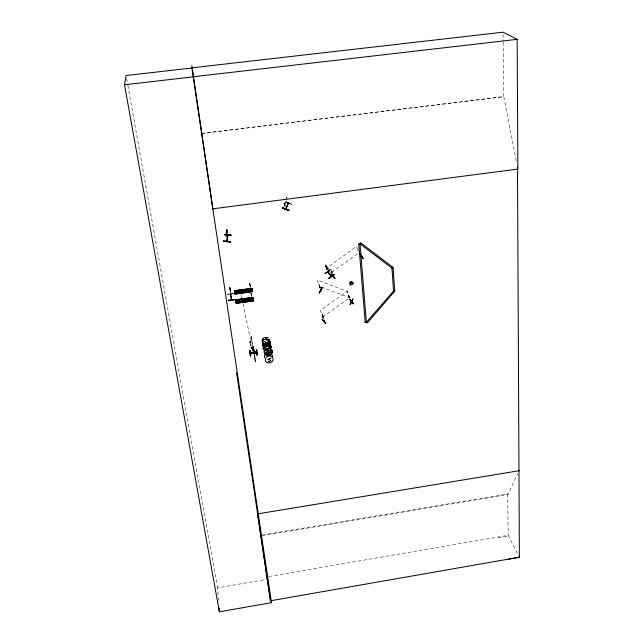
<?xml version="1.0" encoding="UTF-8"?>
<svg xmlns="http://www.w3.org/2000/svg" width="644" height="644" viewBox="0 0 644 644"><rect width="100%" height="100%" fill="white"/><g stroke="black" fill="none" stroke-linecap="round" stroke-linejoin="round"><path stroke-width="0.48" stroke-dasharray="3.22 2.42" d="M262.366 341.36L262.833 341.022M262.358 342.882L262.382 341.972M263.871 339.67A3.92 3.518 -11.6 0 0 264.66 345.715A3.92 3.518 -11.6 0 0 270.086 341.851A3.92 3.518 -11.6 0 0 263.871 339.67L262.43 341.505M263.154 344.798L262.301 343.043L262.567 341.401M262.704 344.983L263.05 343.059A3.872 3.47 -11.6 0 1 268.983 341.417A3.872 3.47 -11.6 0 1 268.902 346.947M262.776 343.92L262.76 344.838L262.422 343.188M262.672 341.457L262.961 341.489M262.985 347.897L263.211 349.7M263.452 348.646L263.895 346.577L263.782 347.019M270.504 344.025L271.245 347.333A3.904 3.494 -11.7 0 0 266.922 344.435A3.904 3.494 -11.7 0 0 263.517 348.468L263.533 347.575M263.581 346.705L263.798 347.188L263.951 346.762M268.17 340.346L268.25 340.773M268.765 340.773C269.925 339.638 267.63 339.976 268.773 340.757M269.168 340.08L269.079 340.845L268.274 340.716M269.385 346.214L269.425 345.78M269.804 346.303L270.078 345.587M269.788 343.807L270.069 342.053A3.864 3.462 -11.6 0 0 263.951 339.927A3.864 3.462 -11.6 0 0 264.724 345.876A3.864 3.462 -11.6 0 0 270.069 342.069L270.44 343.695M270.061 342.962L269.876 341.006L268.596 339.525M270.496 345.876L270.174 346.488L269.49 346.279M270.488 344.91L269.715 342.077L270.198 342.858M270.931 346.553L270.947 345.619L270.939 346.633M272.364 355.118L272.283 356.18A3.888 3.462 -11.8 0 0 272.299 355.295L272.493 356.132L271.953 355.351M226.881 232.975L226.921 231.373M226.165 233.989L226.261 232.734M284.954 203.472L285.244 202.908M226.495 232.991L226.551 231.067L226.527 234.311L226.567 230.311L226.141 233.394M250.725 342.721L251.168 347.462L250.379 342.769M251.16 341.465C250.089 339.968 248.544 343.002 250.403 343.075C252.263 342.689 251.12 341.215 249.647 341.666M249.767 342.833L251.329 342.616M253.994 349.289L253.736 349.048M253.181 346.408L253.728 349.129L253.519 346.577M226.398 230.037L226.245 232.782L226.688 230.053M226.004 234.086L226.616 229.312L227.437 233.804M252.311 348.066L252.939 347.977L253.494 351.101M285.131 205.001L284.543 204.977L284.117 202.353M253.656 348.807L253.961 350.843M263.364 344.918L263.09 346.858C262.712 343.968 266.004 341.811 268.588 342.93L267.582 342.616M262.969 347.889C263.549 343.952 270.11 343.598 270.713 347.68M263.517 347.615L263.831 346.738M268.137 340.378L268.556 340M269.828 343.751L270.11 342.849M270.214 345.764L270.544 344.806M270.657 347.543L270.939 346.569M252.376 348.058L253.012 351.286M252.979 348.412L252.496 348.493M226.632 229.401C227.284 227.694 227.131 235.02 227.163 230.858M226.704 229.409L226.833 228.95L227.517 233.233M285.131 207.151L284.093 202.989L285.26 205.79M286.202 198.272L286.652 197.821M284.302 203.069L283.851 203.52M286.757 201.411L284.584 205.074M261.617 535.8L507.995 494.495L517.639 473.485M320.132 288.504L318.603 283.883L320.422 287.627M320.326 287.82L319.118 284.084M349.273 297.914L348.219 295.033L349.773 298.108M266.061 347.889A3.936 3.526 -11.6 0 1 263.018 343.107L263.557 342.278M263.38 344.999L265.545 342.922M264.314 345.917L263.766 346.923M269.619 347.116A3.904 3.486 -11.7 0 0 263.629 348.734L264.877 347.237L264.145 347.929M263.613 348.742L264.161 347.905M264.732 347.905L264.161 348.758A3.985 3.558 -11.7 0 1 265.457 347.245L264.7 347.929M269.273 344.596L269.828 343.759M269.393 345.796L270.319 345.546M269.659 345.796L269.772 345.554M269.699 346.553L270.158 345.627M270.238 346.19L270.271 345.659M286.491 197.467L286.129 197.901L286.564 197.491L287.2 199.238M263.525 342.294L264.273 341.61M268.951 340.692L269.095 340.185M264.29 345.933L265.038 345.24M262.205 342.181C264.024 346.327 271.309 343.582 269.482 339.259M268.564 345.256L269.305 344.58M269.731 346.536L268.991 347.221A3.936 3.526 -11.6 0 0 269.329 341.779A3.936 3.526 -11.6 0 0 263.364 342.656A3.936 3.526 -11.6 0 0 265.103 347.776L263.485 346.705M269.578 346.045L270.222 346.094M266.053 352.888L265.304 353.572A3.953 3.518 -11.8 0 1 270.85 352.759L268.975 352.107M269.9 350.312L268.282 351.463L266.286 351.761M269.788 350.883L270.536 350.199M269.554 352.791L270.287 352.115M327.16 269.884L325.228 265.03L325.582 265.256M325.228 265.03L328.335 268.773L326.524 266.576L328.207 269.417L327.635 268.009M326.983 270.013L325.389 265.457L326.959 269.554M326.371 266.254L326.073 265.505L327.184 267.123M326.089 267.01L326.79 268.25M326.709 268.282L328.939 271.124M327.506 267.824L327.08 266.874M331.724 272.267L358.627 252.955M322.708 317.017L348.243 298.84M358.273 250.049L357.806 250.379L358.402 250.21M284.857 203.504L285.477 203.061M326.283 266.648L325.928 266.415L328.142 269.216M326.194 266.64L327.796 268.58M326.798 268.411L327.49 269.659M326.878 266.841C329.978 271.784 325.325 264.362 327.104 267.727M323.996 318.885C323.063 313.789 320.43 311.76 323.216 318.273M321.903 314.53L322.362 314.208M263.493 337.947C265.376 336.571 268.459 337.037 269.482 339.251M264.394 337.472L262.237 339.444L262.205 342.173M268.846 340.644L269.039 340.104M269.055 340.789L268.645 340.901M267.292 343.944L268.178 343.461M270.15 346.424L270.464 345.748M263.581 348.565L263.332 347.68M269.586 350.537L266.552 350.545A3.888 3.47 -11.8 0 1 270.408 350.924A3.864 3.445 -11.8 0 0 266.568 350.553L268.596 350.32L270.48 350.98M265.561 342.994L266.544 342.656M269.723 345.49L270.19 345.482M498.263 537.692L508.486 535.872M269.103 576.461L508.172 535.269L518.484 555.442M218.541 600.82L217.567 587.843L266.085 579.463M262.913 534.923L507.681 493.916L507.995 494.495M254.67 357.645L254.887 358.587L253.994 352.791M255.161 360.068L255.41 361.88L254.066 352.783M255.225 360.278L255.201 360.696L254.412 355.448L254.927 359.183L254.823 358.088M255.241 360.97L255.338 361.888M251.224 294.147L251.756 296.119M250.935 293.125L251.619 296.385M251.152 294.501L251.466 295.371M249.631 283.497L249.961 284.35L249.759 283.408M250.516 286.991L249.792 283.94L250.379 287.007M230.319 291.072L229.819 287.031L230.568 292.4M229.972 288.061L230.077 288.762L229.868 287.361M249.767 283.481L250.387 287.329M249.92 285.461L250.226 286.314M230.302 290.975L230.109 289.035M230.455 291.845L230.109 289.043M251.289 348.984L251.031 347.188L251.458 348.959M254.219 353.878L254.452 355.697L254.436 353.846M255.121 358.104L254.605 354.208M251.281 347.583L251.031 347.188M252.504 348.557L252.488 347.543L252.714 347.889M251.16 348.098L253.511 347.897L251.192 348.324M201.701 133.372L503.785 96.552L516.746 163.19M201.725 133.574L504.027 96.721M253.969 348.758L254.179 350.811M226.769 229.9L227.541 235.728M253.704 349.016L253.486 346.319L254.316 352.944M265.867 351.463L266.866 351.664A3.904 3.494 -11.7 0 0 270.496 350.28M267.968 344.459L269.86 345.12M268.395 346.44L271.027 347.752A3.985 3.558 -11.7 0 0 266.358 346.754M264.676 345.812A3.92 3.518 -11.6 0 0 270.102 341.948A3.92 3.518 -11.6 0 0 263.895 339.766A3.92 3.518 -11.6 0 0 264.676 345.812L265.674 346.037M267.759 346.464L269.627 347.116M266.761 338.889L269.361 340.193M267.18 340.829L269.063 341.481A3.936 3.526 -11.6 0 1 268.967 347.108M327.418 268.379L326.677 267.783L327.176 267.92M327.595 268.524L328.021 268.669L326.009 266.069L327.53 268.653M321.356 287.079L349.805 297.761M348.122 295.218L348.629 295.411M318.514 284.076L319.03 284.27M263.807 345.385L264.7 345.828M268.58 342.833L269.482 343.357M253.003 347.969L253.438 351.23M263.847 345.401L262.567 343.944M269.466 343.276L270.206 344.001M269.82 345.095L270.593 345.764M269.248 345.385L270.448 346.794M269.023 341.465L269.788 342.125M327.047 267.767L326.556 267.244L327.329 268.596M325.502 265.248L326.363 266.366M325.212 265.586L325.542 266.004M327.53 267.759L328.231 268.773M262.969 345.9L263.557 346.762M270.19 343.92L270.713 344.798M270.391 345.643L271.374 347.494M327.965 270.053L326.073 265.505M358.185 249.856L356.502 246.507L329.221 266.133L329.937 267.888M350.03 298.011L347.1 291.281L317.202 280.068L320.229 288.311M349.869 297.922L347.068 291.346L320.374 310.344L323.087 318.12M348.219 295.033L349.442 298.18M331.555 270.367L332.739 273.112M331.209 270.858L331.918 272.581M331.435 271.559L332.143 273.281M329.422 271.011L330.348 273.072M327.901 268.419L328.231 269.2M327.152 268.025L327.716 269.442M325.985 266.375L326.838 268.459M325.284 264.99L327.136 269.425M284.093 202.989L285.051 205.71M283.923 203.214L285.018 206.33M322.242 314.055L323.876 318.724M262.43 343.18L262.68 344.049M262.704 344.991L263.074 346.013M263.074 346.778L263.348 347.752M264.475 356.277L264.732 357.17A3.953 3.518 -11.8 0 1 264.531 355.399M270.697 344.725L270.971 345.699M249.8 283.94L249.953 284.873M269.627 340.129A3.84 3.445 -11.5 0 1 264.322 343.912A3.84 3.445 -11.5 0 1 263.549 337.995A3.84 3.445 -11.5 0 1 269.627 340.129A3.856 3.462 -11.5 0 1 264.314 343.936A3.856 3.462 -11.5 0 1 263.541 337.979A3.856 3.462 -11.5 0 1 269.651 340.129L270.005 341.747A3.864 3.47 -11.5 0 1 264.66 345.554A3.864 3.47 -11.5 0 1 263.879 339.597A3.864 3.47 -11.5 0 1 270.005 341.747A3.856 3.462 -11.5 0 1 264.66 345.546A3.856 3.462 -11.5 0 1 263.887 339.597A3.856 3.462 -11.5 0 1 269.997 341.747M270.641 347.728L270.625 347.663A3.872 3.47 -11.7 0 0 269.176 343.413A3.872 3.47 -11.7 0 0 264.241 344.138A3.872 3.47 -11.7 0 0 263.968 348.613M241.041 294.976L241.629 297.617M272.299 355.295L272.484 356.132M242.973 303.767L250.983 341.642M262.028 341.248L262.366 342.866M262.824 345.144L263.517 348.468M263.034 348.782L263.38 350.417M264.781 357.267L264.595 356.43L264.845 357.291A3.888 3.462 -11.8 0 1 264.62 355.52M251.41 294.308L251.031 293.028L251.627 296.135M254.436 355.166L254.589 356.003M253.559 351.093L252.979 347.784L253.068 348.476L252.376 348.573L252.287 347.881L252.931 351.181M254.879 358.539L255.274 360.688M252.488 347.543L252.625 348.46M126.635 78.488L127.689 84.42M127.866 85.41L217.567 587.843M252.537 344.926L252.851 347.14L252.408 344.097M226.616 229.312L227.284 233.209M226.326 230.029L226.438 230.826M225.939 235.06L226.269 236.992M225.794 235.398L226.124 237.378M250.258 287.353L250.097 286.33M251.49 296.409L251.329 295.395M254.227 354.337L254.565 356.712M229.755 287.039L230.616 292.328M229.602 287.514L230.335 292.223M251.184 293.914L251.071 293.101M254.388 354.546L254.67 356.454M254.968 359.376L254.638 357.098M252.255 343.099L252.472 344.645M230.447 291.168L230.174 289.422M230.262 290.645L229.956 288.584M230.222 290.267L230.826 294.163M254.259 353.419L254.549 356.51M254.195 353.427L254.469 355.697M252.102 342.012L252.287 343.453M249.872 284.326L249.775 283.618M251.917 340.821L252.102 342.149M251.748 339.549L251.949 340.893M252.657 347.519L252.794 348.436M251.208 347.164L251.385 348.541M254.388 354.24L254.903 358.128M253.237 346.343L254.106 352.968M251.611 338.43L251.804 339.839M254.662 357.331L254.807 358.499M251.506 337.528L251.691 338.897M249.961 284.35L249.92 283.923M251.603 338.148L251.458 336.337L251.748 338.575L251.554 337.641M507.681 493.916L508.172 535.269M503.069 34.212L503.149 41.248M503.157 42.254L503.785 96.552M269.82 350.215A3.824 3.421 -11.6 0 1 266.286 351.632M263.299 349.628A3.824 3.421 -11.6 0 1 265.892 344.918A3.824 3.421 -11.6 0 1 270.609 347.663L270.649 347.824A3.816 3.413 -11.6 0 0 265.932 345.095A3.816 3.413 -11.6 0 0 263.34 349.789M269.844 350.376A3.816 3.413 -11.6 0 1 266.326 351.785M270.255 352.01A3.904 3.486 -11.7 0 1 265.674 353.25M270.255 352.196A3.848 3.437 -11.7 0 1 267.703 353.588M263.726 348.968A3.848 3.437 -11.7 0 1 268.765 346.955M270.689 351.077A3.84 3.437 -11.7 0 1 265.674 353.081M263.662 348.637A3.84 3.437 -11.7 0 1 269.554 347.052M264.974 356.213A3.872 3.453 -11.8 0 1 264.475 355.448M266.632 350.843A3.872 3.453 -11.8 0 1 270.456 351.189M272.34 355.166A3.953 3.518 -11.8 0 1 272.323 356.092M270.778 358.475A3.953 3.518 -11.8 0 1 266.882 359.054M265.336 353.677A3.953 3.518 -11.8 0 1 270.866 352.864M271.132 360.238A3.904 3.478 -11.8 0 1 268.25 361.01M271.929 355.327A3.904 3.478 -11.8 0 1 272.42 356.1M271.494 357.887A3.888 3.462 -11.8 0 1 266.93 359.119M266.133 353.162A3.888 3.462 -11.8 0 1 270.858 353.025M271.196 360.399A3.969 3.534 -11.8 0 1 268.266 361.187M272.001 355.408A3.969 3.534 -11.8 0 1 272.509 356.196M272.315 355.061A3.953 3.518 -11.8 0 1 272.299 355.987M270.754 358.37A3.953 3.518 -11.8 0 1 266.858 358.95M264.756 357.098A3.953 3.518 -11.8 0 1 264.499 356.221M272.227 354.957A3.888 3.462 -11.8 0 1 272.211 355.866M270.697 358.209A3.888 3.462 -11.8 0 1 266.858 358.78M264.789 356.961A3.888 3.462 -11.8 0 1 264.539 356.092M265.344 353.492A3.888 3.462 -11.8 0 1 270.786 352.687M270.319 361.059A3.904 3.478 -11.9 0 1 268.323 361.356M270.319 360.994A3.969 3.534 -11.9 0 1 268.29 361.292M263.911 348.324A3.872 3.47 -11.6 0 1 264.185 343.84A3.872 3.47 -11.6 0 1 269.112 343.115A3.872 3.47 -11.6 0 1 270.536 347.349M268.427 349.289A3.872 3.47 -11.6 0 1 267.453 349.547M268.451 349.41A3.88 3.478 -11.6 0 1 267.477 349.668A3.88 3.478 -11.6 0 0 268.451 349.418L267.485 349.74L268.5 349.547A3.872 3.47 -11.7 0 1 267.51 349.845M266.044 347.72A3.872 3.47 -11.6 0 1 263.05 343.011M263.018 343.107A3.936 3.526 -11.6 0 1 269.047 341.489M270.206 352.952A3.92 3.502 -11.7 0 1 269.321 353.443A3.985 3.558 -11.7 0 0 270.222 352.88M268.331 353.709A3.92 3.502 -11.7 0 1 267.316 353.733M266.334 353.524A3.92 3.502 -11.7 0 1 265.465 353.097M266.431 347.019A3.92 3.502 -11.7 0 1 269.417 346.939M270.295 347.374A3.92 3.502 -11.7 0 1 271.011 348.002M268.315 353.645A3.985 3.558 -11.7 0 1 267.284 353.677M264.201 348.855A3.985 3.558 -11.7 0 1 264.732 348.034M266.383 346.858A3.985 3.558 -11.7 0 1 269.417 346.77M270.311 347.213A3.985 3.558 -11.7 0 1 271.035 347.857M270.504 350.094A3.969 3.55 -11.7 0 1 266.833 351.56M263.477 348.597A3.969 3.55 -11.7 0 1 266.938 344.5A3.969 3.55 -11.7 0 1 271.325 347.446M270.134 352.622A3.92 3.502 -11.7 0 1 265.392 352.759M264.217 348.654A3.92 3.502 -11.7 0 1 265.465 347.172M266.358 346.689A3.92 3.502 -11.7 0 1 270.931 347.671M263.589 348.807A3.904 3.494 -11.7 0 1 266.994 344.765A3.904 3.494 -11.7 0 1 271.309 347.671M270.198 352.775A3.985 3.558 -11.7 0 1 267.26 353.572M266.262 353.355A3.985 3.558 -11.7 0 1 265.376 352.92M270.424 349.95A3.904 3.494 -11.7 0 1 266.825 351.391M348.758 295.161L348.412 295.644L348.758 295.161M266.294 353.476L265.384 353.025A3.985 3.558 -11.7 0 0 266.286 353.459M270.424 350.996A3.88 3.462 -11.8 0 0 266.592 350.65A3.872 3.453 -11.8 0 1 270.416 351.004M269.377 354.063A3.904 3.478 -11.8 0 0 267.373 354.353A3.969 3.534 -11.8 0 1 269.409 354.12M264.362 344.065A3.832 3.437 -11.5 0 0 269.659 340.29A3.832 3.437 -11.5 0 0 263.589 338.156A3.832 3.437 -11.5 0 0 264.362 344.065M264.201 343.952A3.88 3.478 -11.6 0 0 263.927 348.436A3.88 3.478 -11.6 0 1 264.201 343.96A3.88 3.478 -11.6 0 1 269.136 343.228A3.88 3.478 -11.6 0 1 270.569 347.462A3.88 3.478 -11.6 0 0 269.144 343.236A3.88 3.478 -11.6 0 0 264.201 343.96"/><path stroke-width="0.97" d="M231.365 299.621L230.576 293.793M231.719 299.871L230.624 294.099M288.858 210.177L288.754 210.62L282.627 208.181L282.74 207.738M324.528 320.599L324.31 321.372L324.085 320.841M324.737 321.034L324.351 321.316M223.532 240.937L223.508 241.379L230.174 242.136L230.206 241.661L230.182 242.088M333.141 275.898C334.695 276.099 332.835 276.196 333.576 275.511M333.673 275.527L333.673 275.745M360.793 256.336L361.389 256.191L361.067 255.789M226.76 241.307L227.622 235.157L227.743 235.664M227.042 241.339L227.871 235.044M227.066 241.387L226.873 240.695M231.091 235.39L224.386 234.561L231.091 235.414M224.41 234.617L231.132 235.141L224.442 234.368M253.285 353.041L253.261 352.485M271.213 600.699L271.502 602.663L219.363 611.8L124.509 84.783L126.103 75.525L191.96 67.982M285.727 208.881L286.226 208.592M327.675 271.881L331.113 276.171M331.056 275.624L331.483 276.284L327.643 271.824M288.649 203.279L288.126 203.56M322.314 319.038L325.671 323.747L322.097 319.191L325.896 323.409M253.696 352.421L253.776 353.049M282.724 207.771L288.898 210.29L282.748 207.891M282.627 208.165L288.762 210.58M285.767 208.97L288.359 202.844M285.968 208.801L288.617 203.19M322.201 287.627L319.199 293.036L322.153 287.49M351.238 301.714L350.98 301.287M352.864 299.041L350.231 304.612M324.608 320.632L324.729 321.09M351.02 302.06L351.511 301.69M285.485 201.781L291.579 204.172M285.984 208.221L286.218 208.511M358.684 243.915L360.02 243.931L360.745 242.788M365.084 322.282L366.38 322.322L393.524 291.112L391.995 268.186L392.695 267.059M366.283 322.113L367.289 322.982L394.321 291.587M331.185 274.03L334.824 278.763M361.373 256.28L361.155 255.805M351.543 301.698L351.173 302.237L350.803 301.513M325.123 273.555L330.308 269.659L325.083 273.491M328.867 278.321L333.995 274.4L328.794 278.184L329.02 278.53L334.22 274.747M359.875 253.438L363.168 258.469L359.891 253.446M361.324 255.982L360.656 256.24M333.89 275.922L333.415 276.252L333.214 275.769M349.893 299.436L353.709 303.823L349.958 299.371M351.23 302.189L351.222 301.738M321.364 290.726L320.784 290.275M363.2 258.413L359.577 253.519M353.371 303.879L349.877 299.283M249.687 350.417L250.419 356.035M250.701 355.858L249.655 350.441M508.857 559.121L519.386 557.221L517.494 167.102M519.386 557.221L270.601 600.771L236.573 372.836M519.491 470.651L257.632 513.888L270.391 600.804M393.412 290.911L394.732 290.943L393.106 267.824M228.346 300.337L234.819 299.42L234.883 299.838L228.411 300.748L228.338 300.281M228.37 300.49L234.835 299.508M235.785 300.04L235.905 300.909L253.382 298.438L253.245 297.423L235.76 299.887L253.237 297.407L235.776 299.999L236.235 303.284L253.688 300.812L236.235 303.276M235.849 300.498L253.301 297.834L235.825 300.321M235.905 300.877L253.382 298.438M350.199 284.833C358.603 284.535 347.728 277.757 350.094 284.769M253.245 297.464L253.639 300.49L236.187 302.954L253.647 300.531L236.203 303.034L236.09 302.245L253.551 299.782L253.688 300.82M236.155 302.704L253.607 300.241M359.932 243.746L391.995 268.186L393.218 268.017M234.448 290.782L252.005 288.295L252.142 289.293L234.585 291.748L234.432 290.702L234.883 293.889L252.416 291.434L251.997 288.383M234.505 291.168L252.062 288.705M234.521 291.297L252.094 289.003M234.585 291.716L252.142 289.285M252.311 290.645L234.77 293.101L234.915 294.147L252.448 291.676L252.311 290.645L234.778 293.157M227.469 294.38L233.949 293.398M234.835 293.559L252.368 291.104M234.851 293.704L252.392 291.281L234.875 293.857M256.65 349.467L257.069 355.102M250.299 352.59L256.578 351.704M250.323 352.815L256.61 351.946M250.387 353.363L256.674 352.542M250.395 356.06L249.936 350.256M257.02 354.981L256.634 349.459M212.101 208.938L517.865 169.058M517.865 169.147L517.164 39.348L193.176 76.773L271.502 602.663M124.509 84.783L193.192 76.845L191.936 67.821L503.045 32.2L517.164 39.348M331.266 276.413L330.871 275.761M230.222 241.782L223.532 240.953L230.206 241.854M322.121 287.578L319.432 293.02M253.704 352.485L253.825 352.92M351.326 301.98L350.771 301.561M352.92 299.146L350.159 304.596L352.823 299.009M393.524 291.112L394.426 291.788M360.833 242.973L392.808 267.252M360.696 256.054L360.914 256.529M351.439 301.456L351.648 301.939M350.891 301.32L351.27 302.165M335.057 278.441L331.427 273.837M321.364 290.203L320.817 290.058M288.303 203.536L288.134 203.713M234.44 290.718L252.021 288.456M236.09 302.269L253.559 299.838M212.85 208.841L191.88 65.567M237.427 290.42L237.853 293.398M238.739 299.581L239.157 302.535M236.235 290.581L236.662 293.567M237.556 299.75L237.974 302.704M240.792 289.945L241.218 292.923M242.088 299.106L242.506 302.06M239.214 290.17L239.632 293.149M240.51 299.331L240.937 302.286M242.579 289.695L242.997 292.674M243.867 298.856L244.277 301.811M250.218 288.625L250.621 291.611M251.466 297.786L251.868 300.74M256.32 349.37L257.012 355.134M360.02 243.931L366.38 322.322M358.78 244.1L365.18 322.499M219.065 607.807L219.363 611.8M350.336 283.078L351.125 284.326L352.51 283.497L351.721 282.249L350.336 283.078M256.731 352.912L250.452 353.781L256.731 352.928M267.679 362.733A3.904 3.47 -11.9 0 0 273.08 358.901A3.904 3.47 -11.9 0 0 266.906 356.768A3.904 3.47 -11.9 0 0 267.679 362.733M266.68 355.214A3.928 3.502 -11.8 0 0 272.122 351.35A3.928 3.502 -11.8 0 0 265.9 349.193A3.928 3.502 -11.8 0 0 266.68 355.214A3.953 3.526 -11.8 0 0 272.138 351.35A3.953 3.526 -11.8 0 0 265.892 349.169A3.953 3.526 -11.8 0 0 266.672 355.23A3.953 3.526 -11.8 0 0 272.122 351.278A3.92 3.494 -11.8 0 0 265.883 349.08A3.953 3.526 -11.8 0 0 266.656 355.158M266.664 355.094A3.92 3.494 -11.8 0 0 272.082 351.238A3.953 3.526 -11.8 0 0 265.875 349.104A3.92 3.494 -11.8 0 0 266.664 355.094"/></g></svg>
